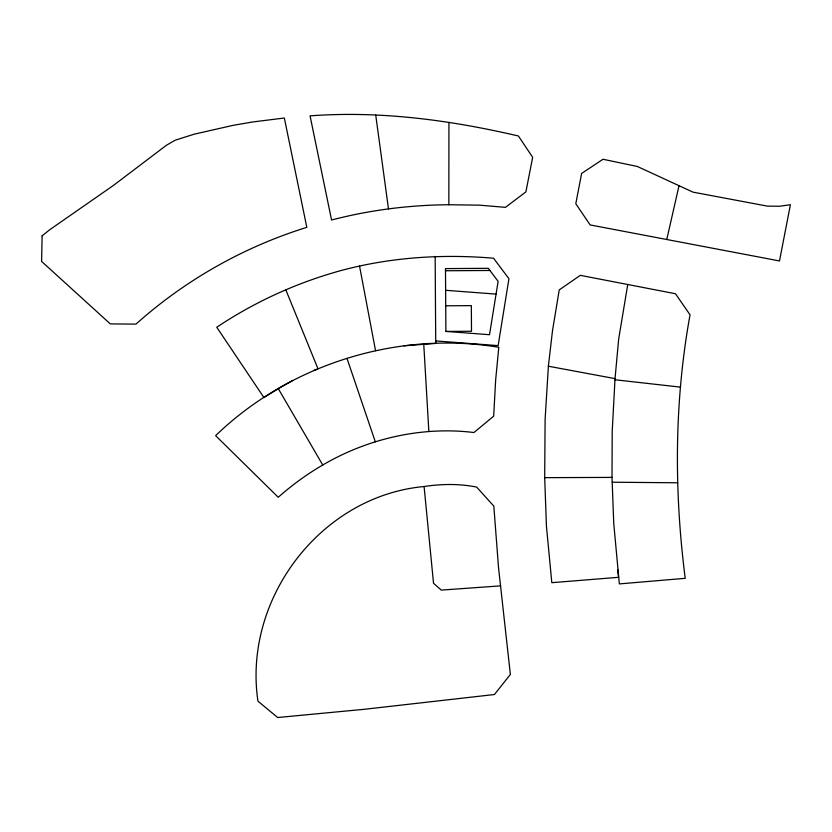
<?xml version="1.0" encoding="UTF-8"?>
<svg xmlns="http://www.w3.org/2000/svg" width="832" height="832" viewBox="0 0 832 832"><rect width="100%" height="100%" fill="white"/><g stroke="black" fill="none" stroke-linecap="round" stroke-linejoin="round"><path stroke-width="1.25" d="M448.843 204.745L479.471 205.161L505.45 207.355L525.897 191.89L532.657 157.31L518.409 135.99C450.299 120.099 380.068 110.656 310.055 115.856L331.573 220.012C369.793 210.018 409.344 205.036 448.843 204.745L448.937 122.418M612.009 477.402L612.217 431.194L615.035 378.622L548.382 366.226L552.479 330.876L559.239 289.89L580.299 275.34L675.49 293.738L690.04 314.839C674.253 401.648 674.003 490.932 685.225 578.323L619.341 583.908L613.756 523.557L612.009 477.402L544.69 477.662L545.106 419.505L548.382 366.226M627.744 284.513L618.675 339.03L614.931 379.756L680.503 387.13M666.775 239.481L679.026 185.692L637.322 166.473L602.992 159.255L581.63 173.441L575.796 203.726L590.138 224.931L779.49 260.946L790.4 204.745L779.688 206.232L767.395 206.128L693.004 192.14L679.026 185.692M322.754 465.005C367.817 438.537 421.918 426.13 473.938 432.526L493.667 416.177L495.664 379.912L498.794 347.277C397.394 330.543 289.546 364.229 215.634 435.646L278.242 497.276C291.98 485.098 306.904 474.261 322.754 465.005L278.294 388.669L263.942 397.582L216.757 327.246C254.956 301.725 297.201 282.516 341.505 270.421C391.009 257.182 442.593 253.885 493.563 258.232L508.934 278.72L498.139 345.634L435.708 340.922M278.294 388.669L292.687 380.422M313.945 370.375L317.99 368.794L285.771 289.692M424.091 486.522C320.538 496.07 242.757 599.186 257.951 701.178L277.68 717.527L364.458 709.28L494.437 694.522L510.37 674.44L498.534 567.674L493.823 506.137L476.663 487.084C459.316 483.621 441.522 483.86 424.091 486.522L433.524 583.242L441.262 590.106L500.583 585.863M403.957 345.79L435.729 343.429L435.157 256.391M445.505 270.754L489.934 270.473M445.723 305.802L471.338 305.635L471.505 331.25L445.89 331.417L445.484 268.601L488.322 268.32L498.129 281.393L489.518 334.714L445.89 331.417M612.217 482.217L677.643 482.778M445.63 290.295L496.07 294.102M346.996 358.394L375.326 441.844M359.538 266.074L375.575 350.761M375.731 115.097L388.492 208.946M617.698 569.618L618.571 577.304L551.814 582.681L546.437 526.271L544.69 477.662M423.738 343.938L428.854 431.444M42.11 235.789L41.6 261.404L110.302 323.908L135.97 324.116C185.234 280.02 243.703 246.99 306.821 227.344L284.336 118.009L252.418 122.013L232.846 125.393L194.116 134.202L175.209 140.192L166.348 145.319L113.277 185.536L50.055 229.497L42.11 235.789"/></g></svg>
